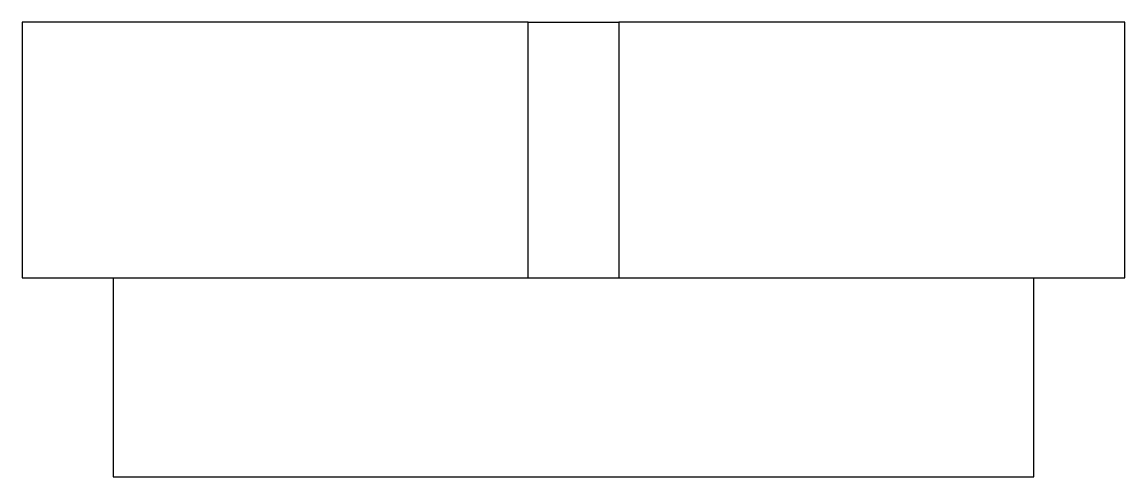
# Model space of a CAD drawing. Extents: x 1 to 1941, y 12 to 812.
import ezdxf

# ---------------------------------------------------------------- set-up
doc = ezdxf.new("R2010")
doc.units = 0
doc.header["$LTSCALE"] = 50
doc.layers.get('0').update_dxf_attribs({"linetype": 'CONTINUOUS'})

msp = doc.modelspace()

# ---------------------------------------------------------------- linework, layer by layer
at = {"color": 0}
for points in [[(891.3, 362.1), (891.3, 812.1), (1.3, 812.1), (1.3, 362.1)], [(1051.3, 812.1), (1051.3, 362.1), (1941.3, 362.1), (1941.3, 812.1)]]:
    msp.add_lwpolyline(points, close=True, dxfattribs=at)
for points in [[(891.3, 812.1), (1051.3, 812.1)], [(161.3, 362.1), (161.3, 12.1), (1781.3, 12.1), (1781.3, 362.1)], [(891.3, 362.1), (1051.3, 362.1)]]:
    msp.add_lwpolyline(points, dxfattribs=at)

doc.saveas('drawing.dxf')
